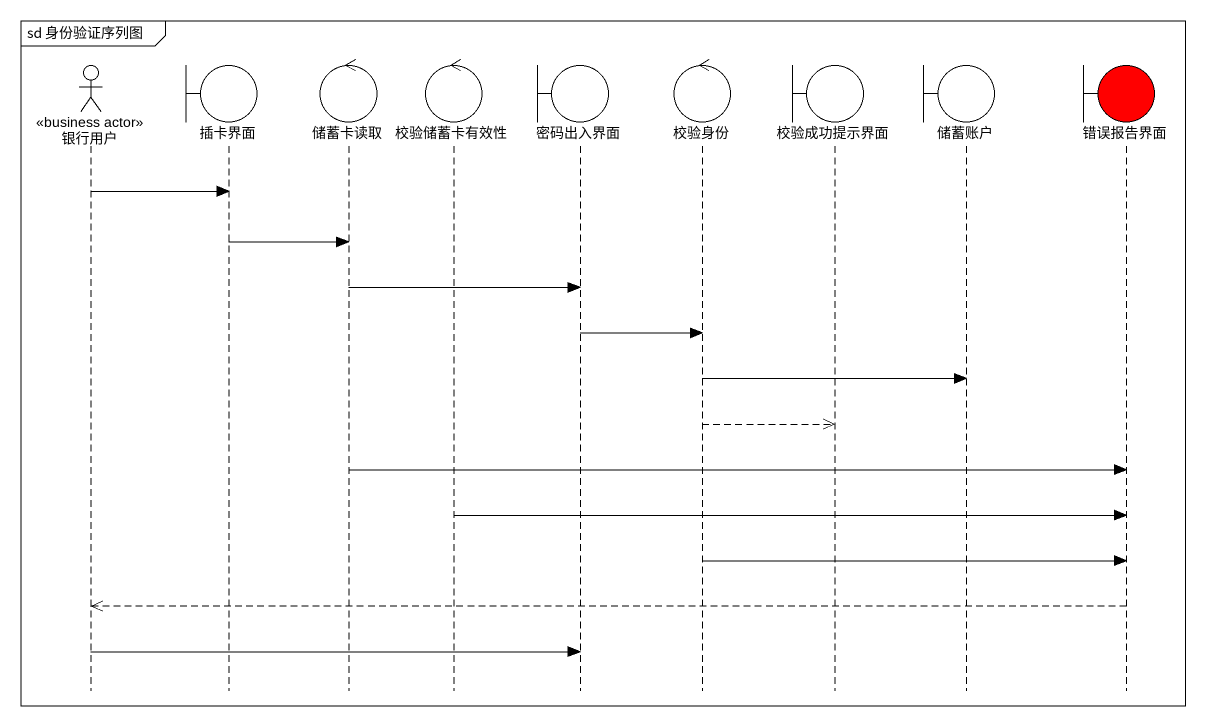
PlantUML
@startuml
mainframe sd 身份验证序列图
hide footbox
actor 银行用户 <<business actor>>
boundary 插卡界面
control 储蓄卡读取
control 校验储蓄卡有效性
boundary 密码出入界面
control 校验身份
boundary 校验成功提示界面
boundary 储蓄账户
boundary 错误报告界面 #FF0000

银行用户 -> 插卡界面
插卡界面 -> 储蓄卡读取
储蓄卡读取 -> 密码出入界面
密码出入界面 -> 校验身份
校验身份 -> 储蓄账户
校验身份 -->> 校验成功提示界面
储蓄卡读取 -> 错误报告界面
校验储蓄卡有效性 -> 错误报告界面
校验身份 -> 错误报告界面
错误报告界面 -->> 银行用户
银行用户 -> 密码出入界面
@enduml
